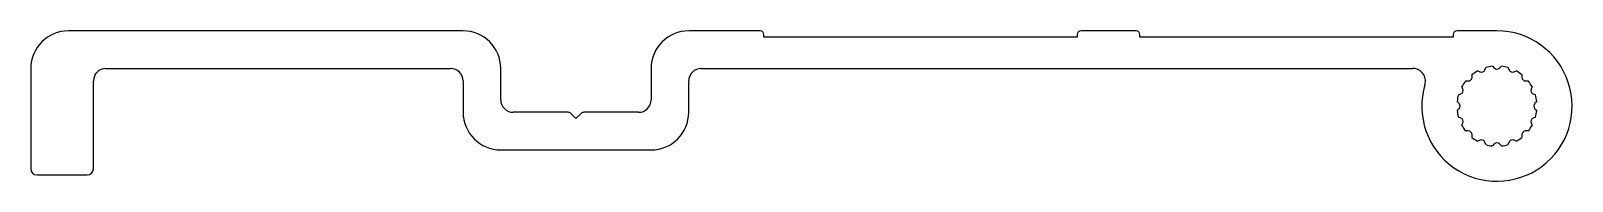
# Model space of a CAD drawing. Extents: x 735 to 858, y 618 to 630.
import ezdxf

# ---------------------------------------------------------------- set-up
doc = ezdxf.new("R2010")
doc.units = 0
doc.layers.get('0').update_dxf_attribs({"linetype": 'CONTINUOUS'})

msp = doc.modelspace()

# ---------------------------------------------------------------- linework, layer by layer
at = {"color": 0}
for p, q in [((769.36, 629.6), (737.86, 629.6)), ((793.06, 629.6), (787.36, 629.6)), ((793.36, 629.1), (793.36, 629.3)), ((818.36, 629.1), (793.36, 629.1)), ((818.36, 629.3), (818.36, 629.1)), ((823.06, 629.6), (818.66, 629.6)), ((823.36, 629.1), (823.36, 629.3)), ((848.36, 629.1), (823.36, 629.1)), ((848.36, 629.3), (848.36, 629.1)), ((851.86, 629.6), (848.66, 629.6)), ((734.86, 626.6), (734.86, 618.6)), ((740.86, 626.6), (768.36, 626.6)), ((772.36, 624.1), (772.36, 626.6)), ((784.36, 626.6), (784.36, 624.1)), ((788.36, 626.6), (845.15, 626.6)), ((739.86, 618.6), (739.86, 625.6)), ((769.36, 625.6), (769.36, 623.1)), ((787.36, 623.1), (787.36, 625.6)), ((777.74, 623.1), (773.36, 623.1)), ((778.36, 622.6), (777.95, 623.01)), ((778.77, 623.01), (778.36, 622.6)), ((783.36, 623.1), (778.99, 623.1)), ((772.36, 620.1), (784.36, 620.1)), ((735.36, 618.1), (739.36, 618.1))]:
    msp.add_line(p, q, dxfattribs=at)
for p, q in [((849.87, 625.9), (849.87, 626.11)), ((850.31, 626.4), (850.51, 626.32)), ((850.9, 626.48), (850.98, 626.68)), ((851.5, 626.78), (851.65, 626.63)), ((852.07, 626.63), (852.22, 626.78)), ((852.74, 626.68), (852.83, 626.48)), ((853.22, 626.32), (853.41, 626.4)), ((853.85, 626.11), (853.85, 625.9)), ((849.14, 624.96), (849.06, 625.16)), ((849.36, 625.6), (849.57, 625.6)), ((854.15, 625.6), (854.37, 625.6)), ((854.66, 625.16), (854.58, 624.96)), ((848.83, 623.82), (848.68, 623.97)), ((848.79, 624.49), (848.98, 624.57)), ((854.74, 624.57), (854.94, 624.49)), ((855.04, 623.97), (854.89, 623.82)), ((848.68, 623.24), (848.83, 623.39)), ((848.98, 622.64), (848.79, 622.72)), ((854.94, 622.72), (854.74, 622.64)), ((854.89, 623.39), (855.04, 623.24)), ((849.06, 622.05), (849.14, 622.25)), ((849.57, 621.61), (849.36, 621.61)), ((849.87, 621.1), (849.87, 621.31)), ((853.85, 621.31), (853.85, 621.1)), ((854.37, 621.61), (854.15, 621.61)), ((854.58, 622.25), (854.66, 622.05)), ((850.51, 620.89), (850.31, 620.81)), ((850.98, 620.53), (850.9, 620.72)), ((851.65, 620.58), (851.5, 620.43)), ((852.22, 620.43), (852.07, 620.58)), ((852.83, 620.72), (852.74, 620.53)), ((853.41, 620.81), (853.22, 620.89))]:
    msp.add_line(p, q)
for centre, radius, start, end in [((737.86, 626.6), 3, 90, 180), ((769.36, 626.6), 3, 360, 90), ((787.36, 626.6), 3, 90, 180), ((793.06, 629.3), 0.3, 0, 90), ((818.66, 629.3), 0.3, 90, 180), ((823.06, 629.3), 0.3, 0, 90), ((851.86, 623.6), 6, 163.3985, 90), ((848.66, 629.3), 0.3, 90, 180), ((740.86, 625.6), 1, 90, 180), ((768.36, 625.6), 1, 360, 90), ((788.36, 625.6), 1, 90, 180), ((845.15, 625.6), 1, 343.3984, 90), ((773.36, 624.1), 1, 180, 270), ((783.36, 624.1), 1, 270, 0), ((772.36, 623.1), 3, 180, 270), ((777.74, 622.8), 0.3, 45, 90), ((778.99, 622.8), 0.3, 90, 135), ((784.36, 623.1), 3, 270, 0), ((735.36, 618.6), 0.5, 180, 270), ((739.36, 618.6), 0.5, 270, 360)]:
    msp.add_arc(centre, radius, start, end, dxfattribs=at)
for centre, radius, start, end in [((851.86, 623.6), 3.2, 119.0004, 128.4996), ((850.62, 626.6), 0.3, 247.5, 337.5), ((851.86, 623.6), 3.2, 96.5004, 105.9996), ((851.86, 626.85), 0.3, 225, 315), ((851.86, 623.6), 3.2, 74.0004, 83.4996), ((853.1, 626.6), 0.3, 202.5, 292.5), ((851.86, 623.6), 3.2, 51.5004, 60.9996), ((848.87, 624.85), 0.3, 292.5, 22.5), ((851.86, 623.6), 3.2, 141.5004, 150.9996), ((849.57, 625.9), 0.3, 270, 360), ((854.15, 625.9), 0.3, 180, 270), ((851.86, 623.6), 3.2, 29.0004, 38.4996), ((854.86, 624.85), 0.3, 157.5, 247.5), ((851.86, 623.6), 3.2, 164.0004, 173.4996), ((848.62, 623.6), 0.3, 315, 45), ((855.1, 623.6), 0.3, 135, 225), ((851.86, 623.6), 3.2, 6.5004, 15.9996), ((851.86, 623.6), 3.2, 186.5004, 195.9996), ((848.87, 622.36), 0.3, 337.5, 67.5), ((854.86, 622.36), 0.3, 112.5, 202.5), ((851.86, 623.6), 3.2, 344.0004, 353.4996), ((851.86, 623.6), 3.2, 209.0004, 218.4996), ((849.57, 621.31), 0.3, 360, 90), ((854.15, 621.31), 0.3, 90, 180), ((851.86, 623.6), 3.2, 321.5004, 330.9996), ((851.86, 623.6), 3.2, 231.5004, 240.9996), ((850.62, 620.61), 0.3, 22.5, 112.5), ((851.86, 623.6), 3.2, 254.0004, 263.4996), ((851.86, 620.36), 0.3, 45, 135), ((851.86, 623.6), 3.2, 276.5004, 285.9996), ((853.1, 620.61), 0.3, 67.5, 157.5), ((851.86, 623.6), 3.2, 299.0004, 308.4996)]:
    msp.add_arc(centre, radius, start, end)

doc.saveas('drawing.dxf')
